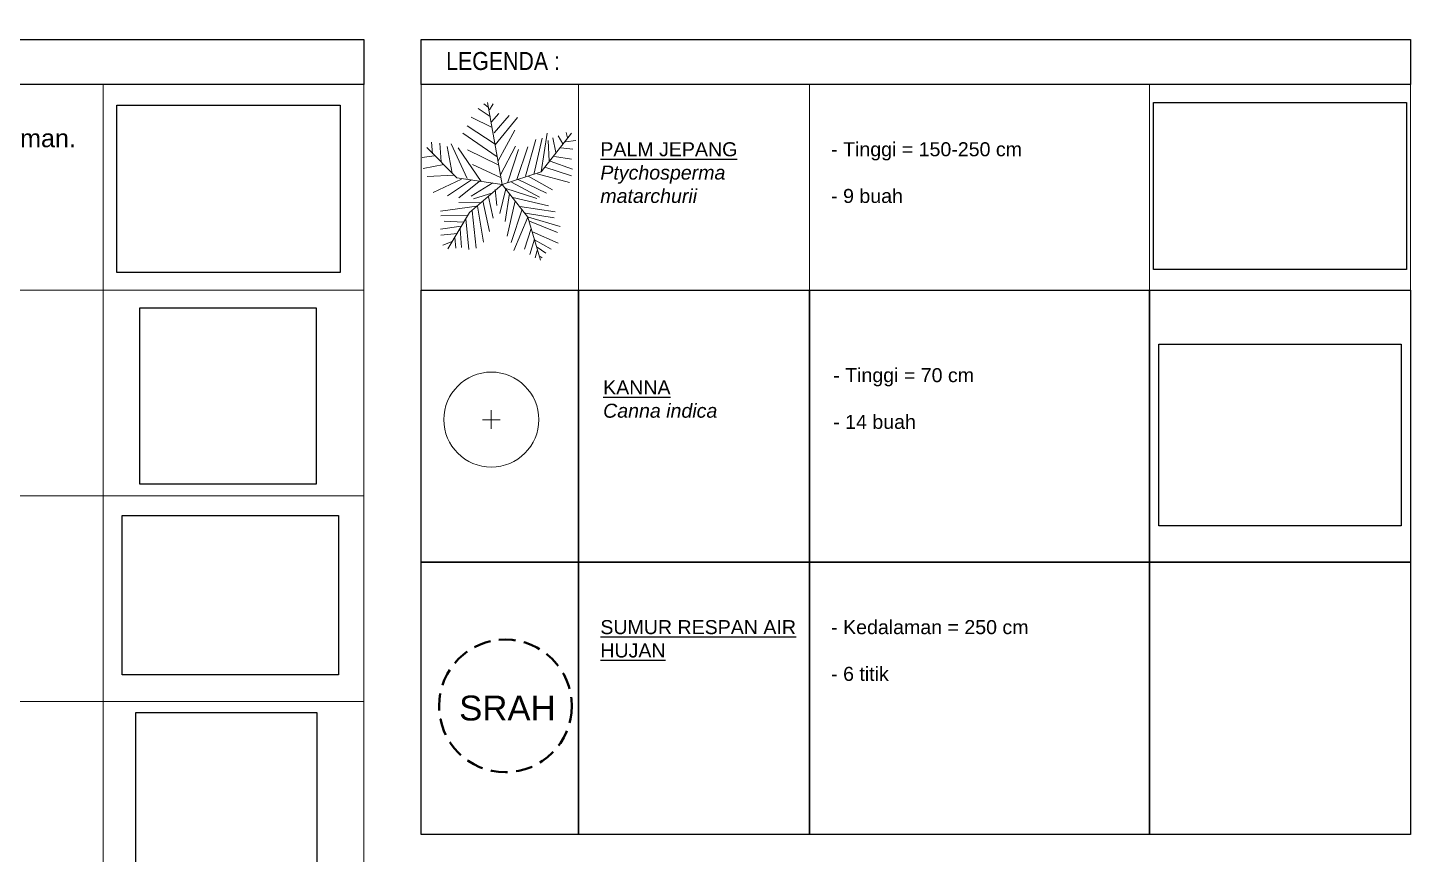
# Model space of a CAD drawing. Header units: millimetres. Extents: x -11 to 1625, y -267 to 195.
# Drawn here: x 879.38 to 899.72, y 128.79 to 140.95 of the extents above; entities that cross this region are included whole.
import ezdxf
from ezdxf import colors
from ezdxf.entities.mleader import LeaderData, LeaderLine
from ezdxf.math import Vec2, Vec3

# ---------------------------------------------------------------- set-up
doc = ezdxf.new("R2010")
doc.units = ezdxf.units.MM
doc.linetypes.add('DASHED2', pattern=[0.375, 0.25, -0.125])
for name, color, linetype, lineweight in [('1', 1, 'Continuous', 40), ('not', 7, 'Continuous', 20), ('POHON', 84, 'Continuous', 0), ('TEXT KETERANGAN', 7, 'Continuous', 9), ('Trees', 62, 'Continuous', 18)]:
    doc.layers.add(name, color=color, linetype=linetype, lineweight=lineweight)
doc.styles.add('ATTR', font='romans.shx', dxfattribs={"width": 0.8, "height": 1.735066})
doc.styles.get("Standard").update_dxf_attribs({"font": 'ARIALUNI.TTF'})
picture_1 = doc.add_image_def('image1.jpg', size_in_pixel=(259, 194))
picture_2 = doc.add_image_def('image2.jpg', size_in_pixel=(1000, 1000))
picture_3 = doc.add_image_def('image3.jpg', size_in_pixel=(300, 300))
picture_4 = doc.add_image_def('image5.jpg', size_in_pixel=(796, 586))
picture_5 = doc.add_image_def('image8.jpg', size_in_pixel=(1293, 853))
picture_6 = doc.add_image_def('image9.jpg', size_in_pixel=(571, 428))

# ---------------------------------------------------------------- blocks, each defined once
blk = doc.blocks.new('Tree Palm')
at = {"layer": 'POHON'}
for p, q in [((-0.08737, 0.47138), (-0.17069, 0.52711)), ((-0.10186, 0.5364), (-0.13084, 0.55962)), ((0, 0), (-0.105, 0.57)), ((-0.09099, 0.51782), (-0.06563, 0.55962)), ((-0.0765, 0.43423), (-0.02578, 0.4946)), ((-0.05114, 0.28097), (-0.24676, 0.40636)), ((-0.07288, 0.39707), (-0.21778, 0.46673)), ((-0.05839, 0.35992), (0.04667, 0.48067)), ((-0.05114, 0.27632), (0.10463, 0.46673)), ((-0.48585, 0.21131), (-0.49309, 0.29026)), ((-0.03665, 0.19273), (-0.27574, 0.35527)), ((-0.02941, 0.16486), (0.08652, 0.3785)), ((0.16259, 0.05805), (0.23142, 0.31348)), ((0.22055, 0.07198), (0.27489, 0.32277)), ((0.27, 0.09), (0.48, 0.36)), ((0.27127, 0.09056), (0.31112, 0.35992)), ((0.31836, 0.30883), (0.32561, 0.16486)), ((0.35096, 0.32741), (0.3727, 0.22524)), ((0.38719, 0.34134), (0.41979, 0.28561)), ((0.43791, 0.29954), (0.51036, 0.30883)), ((0.44153, 0.36456), (0.45239, 0.32741)), ((-0.47498, 0.19737), (-0.5583, 0.18344)), ((-0.315, 0.045), (-0.525, 0.255)), ((-0.43513, 0.28561), (-0.42427, 0.15558)), ((-0.38442, 0.26239), (-0.34819, 0.07663)), ((-0.35544, 0.28097), (-0.24314, 0.03947)), ((-0.14533, 0.0209), (-0.30834, 0.2531)), ((-0.24314, 0.23917), (-0.02941, 0.137)), ((-0.01129, 0.06734), (0.09014, 0.26704)), ((0.03942, 0.01625), (0.11187, 0.24381)), ((0.10101, 0.03483), (0.17708, 0.26239)), ((0.36183, 0.19737), (0.48137, 0.1788)), ((0.4053, 0.25775), (0.48862, 0.24846)), ((-0.40615, 0.137), (-0.55105, 0.10913)), ((-0.20691, 0.137), (-0.01129, 0.04876)), ((0.29662, 0.12307), (0.48137, 0.06269)), ((0.33285, 0.16486), (0.48862, 0.10913)), ((-0.3337, 0.06269), (-0.52207, 0.0534)), ((-0.28299, 0.03483), (-0.4786, -0.05805)), ((-0.21416, 0.03018), (-0.38079, -0.08128)), ((0, 0), (-0.315, 0.045)), ((-0.15982, 0.0209), (-0.3011, -0.09521)), ((0, 0), (-0.225, -0.195)), ((-0.06563, 0.01161), (-0.21416, -0.08128)), ((0, 0), (0.27, 0.09)), ((0, 0), (0.18, -0.225)), ((0.06478, 0.01625), (0.2604, -0.08592)), ((0.11187, 0.03483), (0.30749, -0.05805)), ((0.1807, 0.05805), (0.35096, -0.03483)), ((0.24229, 0.07663), (0.46688, 0.01625)), ((-0.06563, -0.05805), (-0.19967, -0.09985)), ((-0.09461, -0.08592), (-0.06201, -0.23453)), ((-0.04752, -0.03483), (-0.03665, -0.14629)), ((0.02493, -0.03019), (-0.01491, -0.20202)), ((0.01769, -0.02555), (0.24229, -0.09521)), ((0.05029, -0.0627), (0.02131, -0.25775)), ((0.07565, -0.09056), (0.32198, -0.14629)), ((-0.17431, -0.15094), (-0.42789, -0.18809)), ((-0.15257, -0.12772), (-0.3011, -0.12772)), ((-0.20691, -0.18345), (-0.17793, -0.44352)), ((-0.17069, -0.15094), (-0.12721, -0.40172)), ((-0.13446, -0.11378), (-0.08737, -0.32741)), ((0.09014, -0.11378), (0.0358, -0.35992)), ((0.14085, -0.16951), (0.06478, -0.40172)), ((0.12274, -0.15094), (0.36907, -0.18809)), ((-0.24314, -0.21596), (-0.42427, -0.2206)), ((-0.26849, -0.2624), (-0.40253, -0.25775)), ((-0.225, -0.195), (-0.375, -0.45)), ((-0.25038, -0.23918), (-0.22865, -0.45281)), ((0.1807, -0.22524), (0.08289, -0.45745)), ((0.16259, -0.19738), (0.36183, -0.22989)), ((0.18, -0.225), (0.27, -0.525)), ((0.18433, -0.22524), (0.4053, -0.29026)), ((0.19157, -0.25311), (0.38719, -0.33206)), ((-0.28299, -0.29026), (-0.42789, -0.31348)), ((-0.30834, -0.34135), (-0.42427, -0.35528)), ((-0.32646, -0.36921), (-0.31921, -0.44352)), ((-0.29023, -0.30884), (-0.27936, -0.43887)), ((0.20244, -0.30419), (0.15897, -0.44816)), ((0.2278, -0.3785), (0.19519, -0.48532)), ((0.21331, -0.32741), (0.39081, -0.40636)), ((0.2278, -0.38314), (0.34372, -0.44816)), ((-0.34457, -0.39708), (-0.40978, -0.42494)), ((0.24591, -0.45745), (0.23142, -0.50854)), ((0.24591, -0.43423), (0.30749, -0.47603)), ((0.26764, -0.49925), (0.28213, -0.50854))]:
    blk.add_line(p, q, dxfattribs=at)
at = {"layer": 'POHON', "style": 'ATTR', "width": 0.8, "flags": 9}
blk.add_attdef('ESTCODE', (0, 0), '', height=0.00000274, dxfattribs=at)
blk = doc.blocks.new('PUCUK MERAH')
at = {"layer": 'Trees', "color": 3}
for points in [[(0, 0), (0.149, 0), (-0.137, 0)], [(0, 0.134), (0, -0.134)]]:
    blk.add_lwpolyline(points, dxfattribs=at)
blk.add_circle((0.006, 0), 0.725, dxfattribs=at)

msp = doc.modelspace()

# ---------------------------------------------------------------- linework, layer by layer
for points in [[(884.323397, 140.1137913), (869.7702967, 140.1137913), (869.7702967, 140.774467), (884.323397, 140.774467)], [(899.7210528, 140.1137913), (885.1679525, 140.1137913), (885.1679525, 140.774467), (899.7210528, 140.774467)], [(887.4828099, 133.0843598), (885.1679525, 133.0843598), (885.1679525, 137.0878622), (887.4828099, 137.0878622)], [(890.8788593, 133.0843598), (887.4828099, 133.0843598), (887.4828099, 137.0878622), (890.8788593, 137.0878622)], [(895.8849727, 133.0843598), (890.8788593, 133.0843598), (890.8788593, 137.0878622), (895.8849727, 137.0878622)], [(899.7210528, 133.0843598), (895.8849727, 133.0843598), (895.8849727, 137.0878622), (899.7210528, 137.0878622)], [(887.4828099, 129.0808574), (885.1679525, 129.0808574), (885.1679525, 133.0843598), (887.4828099, 133.0843598)], [(890.8788593, 129.0808574), (887.4828099, 129.0808574), (887.4828099, 133.0843598), (890.8788593, 133.0843598)], [(895.8849727, 129.0808574), (890.8788593, 129.0808574), (890.8788593, 133.0843598), (895.8849727, 133.0843598)], [(899.7210528, 129.0808574), (895.8849727, 129.0808574), (895.8849727, 133.0843598), (899.7210528, 133.0843598)]]:
    msp.add_lwpolyline(points, close=True)
at = {"layer": '1', "linetype": 'DASHED2', "lineweight": 40}
msp.add_circle((886.4048758, 130.9724477), 0.9759981, dxfattribs=at)
at = {"layer": 'TEXT KETERANGAN'}
for points in [[(880.4873169, 137.0878622), (875.4812036, 137.0878622), (875.4812036, 140.1137913), (880.4873169, 140.1137913)], [(880.4873169, 140.1137913), (884.323397, 140.1137913), (884.323397, 137.0878622), (880.4873169, 137.0878622)], [(887.4828099, 137.0878622), (885.1679525, 137.0878622), (885.1679525, 140.1137913), (887.4828099, 140.1137913)], [(890.8788593, 137.0878622), (887.4828099, 137.0878622), (887.4828099, 140.1137913), (890.8788593, 140.1137913)], [(895.8849727, 137.0878622), (890.8788593, 137.0878622), (890.8788593, 140.1137913), (895.8849727, 140.1137913)], [(895.8849727, 140.1137913), (899.7210528, 140.1137913), (899.7210528, 137.0878622), (895.8849727, 137.0878622)], [(880.4873169, 134.0619332), (875.4812036, 134.0619332), (875.4812036, 137.0878622), (880.4873169, 137.0878622)], [(880.4873169, 137.0878622), (884.323397, 137.0878622), (884.323397, 134.0619332), (880.4873169, 134.0619332)], [(880.4873169, 131.0360041), (875.4812036, 131.0360041), (875.4812036, 134.0619332), (880.4873169, 134.0619332)], [(880.4873169, 134.0619332), (884.323397, 134.0619332), (884.323397, 131.0360041), (880.4873169, 131.0360041)], [(880.4873169, 128.0100751), (875.4812036, 128.0100751), (875.4812036, 131.0360041), (880.4873169, 131.0360041)], [(880.4873169, 131.0360041), (884.323397, 131.0360041), (884.323397, 128.0100751), (880.4873169, 128.0100751)]]:
    msp.add_lwpolyline(points, close=True, dxfattribs=at)

# ---------------------------------------------------------------- block references
at = {"layer": 'POHON', "xscale": 2.116065359580503, "yscale": 2.116065359580503, "zscale": 2.116065359580503, "rotation": 359.6498589096989}
msp.add_blockref('Tree Palm', (886.3581829, 138.6415439), dxfattribs=at)
at = {"layer": 'Trees', "xscale": 0.9641405387180819, "yscale": 0.9641405387180819, "zscale": 0.9641405387180819, "rotation": 90}
msp.add_blockref('PUCUK MERAH', (886.1983784, 135.1778458), dxfattribs=at)

# ---------------------------------------------------------------- texts
at = {"char_height": 0.206076144, "width": 3.593599266, "attachment_point": 1}
for s, insert in [('{\\LPALM JEPANG\\P\\fArial|b0|i1|c0|p34;\\lPtychosperma \\Pmatarchurii}', (887.8025548, 139.2635698)), ('- Tinggi = 150-250 cm\\P\\P- 9 buah', (891.1986042, 139.2635698)), ('- Tinggi = 70 cm\\P\\P- 14 buah', (891.229178, 135.940492)), ('{\\LKANNA\\P\\fArial|b0|i1|c0|p34;\\lCanna indica}', (887.8435661, 135.7609144)), ('- Kedalaman = 250 cm\\P\\P- 6 titik', (891.1986042, 132.2341383)), ('{\\LSUMUR RESPAN AIR HUJAN}', (887.8025548, 132.2341383))]:
    msp.add_mtext(s, dxfattribs=dict(at, insert=insert))
at = {"lineweight": 9, "insert": (885.7252095, 131.1241473), "char_height": 0.36599931, "attachment_point": 1}
msp.add_mtext_dynamic_manual_height_columns('SRAH', width=0.701531431, gutter_width=12.5, heights=[0], dxfattribs=at)
at = {"layer": 'not', "width": 0.85}
msp.add_text('LEGENDA :', height=0.26450817, dxfattribs=at).set_placement((885.5326942, 140.3261827))
at = {"layer": 'not'}
msp.add_text('- Penutup tanah halaman.', height=0.26450817, dxfattribs=at).set_placement((875.8343874, 139.1902765))

# ---------------------------------------------------------------- pictures from other files: only their frames are drawn
image = msp.add_image(picture_1, insert=(880.6881358, 137.3490185), size_in_units=(3.2868974, 2.4620003))
image.dxf.flags = 7
image = msp.add_image(picture_5, insert=(895.9430079, 137.3931656), size_in_units=(3.7200691, 2.4541523))
image.dxf.flags = 7
image = msp.add_image(picture_2, insert=(881.0255795, 134.2361945), size_in_units=(2.5936105, 2.5936105))
image.dxf.flags = 7
image = msp.add_image(picture_6, insert=(896.0191239, 133.6210408), size_in_units=(3.5664198, 2.6732534))
image.dxf.flags = 7
image = msp.add_image(picture_4, insert=(880.7651111, 131.4286858), size_in_units=(3.1850183, 2.3447496))
image.dxf.flags = 7
image = msp.add_image(picture_3, insert=(880.966228, 128.2116443), size_in_units=(2.6634687, 2.6634687))
image.dxf.flags = 7

# ---------------------------------------------------------------- leaders
at = {"layer": 'TEXT KETERANGAN'}
ml = msp.add_multileader_mtext('Standard', dxfattribs=at)
ml.set_content('{\\C90;PASIR URUG T=10cm}', color=256, style='ATTR')
ml.set_leader_properties()
ml.build(insert=Vec2(0, 0))
ml.multileader.update_dxf_attribs({"text_left_attachment_type": 2, "text_right_attachment_type": 2, "dogleg_length": 2.367, "arrow_head_size": 0.2637542})
ctx = ml.context
ctx.base_point, ctx.char_height, ctx.arrow_head_size, ctx.landing_gap_size, ctx.plane_origin = Vec3(882.1326905, 141.7109399), 0.3, 0.2637542, 0.1318771, Vec3(882.427312, 142.3932052)
ctx.left_attachment, ctx.right_attachment = 2, 2
notes = []
notes.append((ctx, [(0, (1, 1, 0), (878.5969156, 141.7109399), (1, 0), 3.5357749, [(0, [(878.0402264, 143.9344931)], 0, [])])]))
ctx.mtext.insert, ctx.mtext.flow_direction = Vec3(882.2645676, 141.8609399), 5
for ctx, leaders in notes:
    for number, flags, end, landing, length, lines in leaders:
        leader = LeaderData()
        leader.index, (leader.has_last_leader_line, leader.has_dogleg_vector, leader.attachment_direction) = number, flags
        leader.last_leader_point, leader.dogleg_vector, leader.dogleg_length = Vec3(end), Vec3(landing), length
        for number, points, colour, breaks in lines:
            line = LeaderLine()
            line.index, line.vertices, line.color, line.breaks = number, Vec3.list(points), colors.encode_raw_color(colour), breaks
            leader.lines.append(line)
        ctx.leaders.append(leader)

doc.saveas('drawing.dxf')
